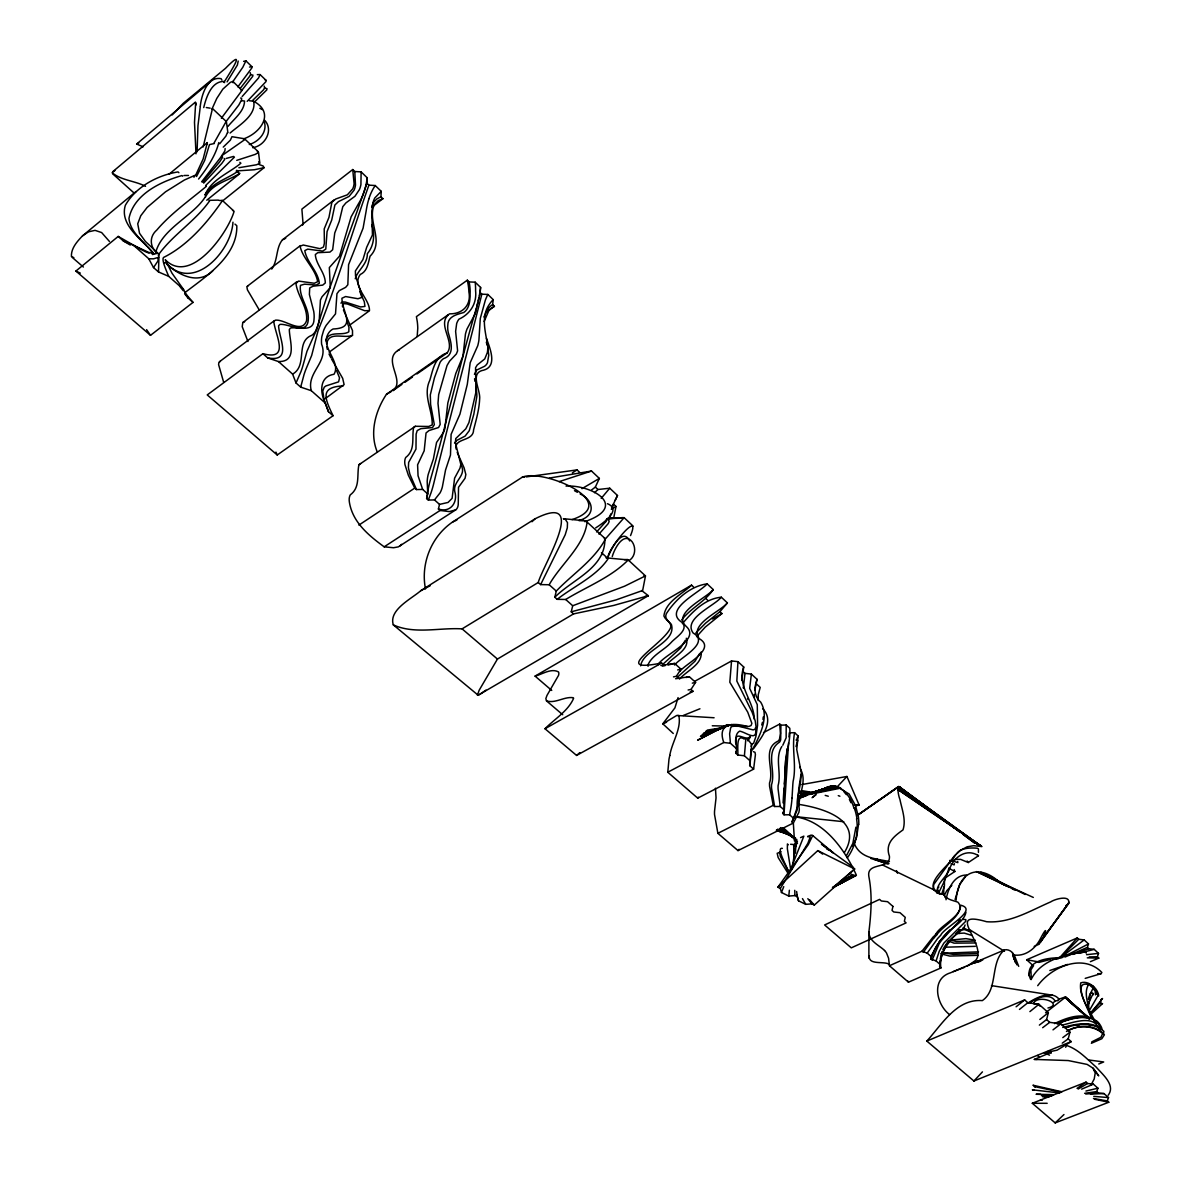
<?xml version="1.0" encoding="UTF-8"?>
<svg xmlns="http://www.w3.org/2000/svg" width="1182" height="1182" viewBox="0 0 1182 1182"><rect width="100%" height="100%" fill="white"/><g stroke="black" fill="none" stroke-linecap="round" stroke-linejoin="round"><path stroke-width="1.5" d="M197.069 151.843L197.97 125.706L200.246 106.868M754.323 695.223L754.323 694.248M669.825 755.446A14.627 2.645 -74.2 0 0 668.982 759.243L667.786 772.245L697.735 798.146L753.628 769.142L749.683 765.626L750.348 761.075L744.409 755.771L745.842 738.927L747.334 738.824L751.368 743.995L753.584 743.345L755.904 736.549L757.573 725.349L757.278 704.649L749.683 688.367L751.368 674.08L745 673.341L743.079 671.583L743.714 667.003L737.952 661.669L731.54 660.945L694.972 681.172M884.55 950.52A27.541 19.119 -21.2 0 1 886.53 953.047L888.583 958.203L889.425 965.738L908.47 982.183L940.916 967.94C938.316 952.426 950.934 939.365 959.178 931.061M1095.492 994.86L1095.079 990.693L1092.862 988.654L1090.277 993.84L1088.134 1009.251M1028.99 975.785L1029.847 970.688M342.499 306.832L342.558 304.631L344.257 303.582L347.39 303.996L364.662 310.703L369.493 310.615C369.671 298.455 351.512 286.118 360.244 274.505C367.572 271.151 368.119 262.965 370.069 256.213C383.84 242.576 369.301 224.477 373.01 208.416A42.715 20.626 53.4 0 1 374.99 203.792L378.314 200.585L382.924 198.679L380.929 196.759L381.239 191.336L375.226 185.53L368.902 185.146L366.893 183.21L367.174 177.743L361.116 171.878L354.777 171.508L352.738 169.543L301.883 209.111L303.006 223.206A43.571 22.089 51.2 0 1 302.651 225.097M800.775 769.659C807.587 782.839 797.111 795.826 799.313 809.537A37.499 18.129 62.9 0 1 798.84 812.448L793.314 823.056L791.984 821.889L793.58 818.328L789.576 814.782L783.991 814.812L782.691 812.551M858.501 824.43L856.684 837.019L853.005 846.297M949.56 1014.57C936.351 1004.656 930.736 978.726 950.55 972.786L1004.286 950.018C1007.832 948.614 1013.875 951.998 1013.535 955.677M855.916 827.164L852.843 843.401L846.46 855.709M355.235 278.76C357.806 269.895 367.513 264.34 367.366 253.657C374.251 245.368 374.96 234.73 371.798 224.639M795.767 846.149L795.988 843.387L795.397 853.049M783.09 802.918L783.991 788.231M940.916 967.94L939.66 966.832L940.178 960.227M678.084 697.602L674.922 707.87L662.792 723.812L676.725 715.479L714.091 717.755M735.78 743.877C733.933 727.89 746.078 742.68 750.245 736.371M888.583 963.951C882.998 961.143 868.504 965.147 869.228 956.016M788.557 742.931L783.991 814.812M784.272 784.05L786.99 748.708M792.029 798.072L792.827 784.508A133.315 61.287 64.2 0 1 793.107 781.42C796.742 765.271 791.512 748.871 794.57 732.677L789.31 732.855L788.985 736.903M750.348 761.075L751.722 743.818L751.131 746.389M393.31 624.879C414.483 634.557 439.586 627.465 462.088 628.868L538.253 582.49C542.996 564.952 589.744 491.239 535.106 518.78L420.836 590.66C411.218 599.023 388.509 609.882 393.31 624.879L478.163 695.223L648.342 595.713L641.619 590.483M939.66 966.832L939.867 964.261L936.085 960.922L930.825 959.075L931.564 955.307L937.873 943.916M233.105 82.74L232.677 81.484L230.387 82.341L222.822 89.152L216.764 98.461L211.874 109.276M1098.669 995.983C1098.285 988.403 1088.046 979.996 1080.717 982.907C1078.782 996.219 1088.844 1008.615 1094.399 1020.214M762.996 719.557L763.232 717.031M788.793 896.074L781.479 892.513L780.312 888.436L777.874 887.239L817.781 850.626L854.689 869.006L814.339 905.043L811.916 903.861L805.769 904.348L798.5 900.802L797.377 896.769L794.939 895.572L788.793 896.074L789.369 890.238M741.675 680.33L743.079 671.583M749.683 765.626L751.146 749.225M479.316 295.781L480.631 287.462L475.194 282.202L469.151 281.922L467.333 280.178L416.419 316.628L417.261 321.548A70.063 35.563 53.3 0 1 417.763 328.286L417.187 336.412M483.896 316.953L488.269 308.502A75.042 35.859 56.1 0 1 491.417 305.429L492.628 304.587L493.249 299.667L487.856 294.451L481.842 294.17L480.04 292.427M367.174 177.743L366.656 181.481A174.197 83.789 50.3 0 1 363.495 193.538L362.209 196.685A218.227 104.74 49.7 0 1 358.397 203.88L351.143 216.794L339.5 256.139L329.335 267.575L330.31 287.551L322.006 296.8L320.425 300.08L319.317 318.845A94.856 50.353 51.3 0 1 317.928 325.331L315.727 330.827A42.744 22.694 52.1 0 1 311.752 335.333C295.072 341.672 307.97 365.386 292.619 374.118L296.017 382.983L300.686 387.12L311.309 390.695L325.198 403.003L328.463 411.691L333.043 415.739L277.223 454.996L207.234 394.921L262.936 353.699C290.565 361.101 275.184 335.082 273.796 321.489L275.303 320.189C284.965 318.904 301.513 334.565 306.537 320.824C308.088 307.335 297.583 296.372 295.958 283.517L298.499 281.08L314.323 283.252L317.663 281.685C315.431 268.462 303.02 259.272 300.08 246.27L303.242 245.014L320.041 248.693L323.499 246.994L324.385 243.3L324.208 228.909L328.951 217.399L331.906 202.137L335.732 199.019L347.375 194.808L352.679 188.913A44.31 21.409 51.8 0 0 354.098 183.712L352.738 169.543M1065.662 1047.237L1066.652 1045.479C1078.309 1049.321 1087.144 1059.161 1096.202 1067.11C1102.363 1074.349 1115.941 1085.061 1108.184 1095.241M731.54 660.945L729.811 682.236L747.733 712.155L751.87 723.369L751.058 725.556L748.93 726.442L731.643 726.206M744.409 755.771L737.79 755.003L735.795 753.23C738.351 746.596 732.485 735.367 739.637 731.126C746.33 732.323 758.002 742.695 755.505 727.61M243.61 61.361L245.9 60.843L242.827 67.241L232.691 81.868M245.9 60.843L251.988 66.739L251.81 67.965L237.892 86.847M944.832 878.182L954.849 871.503L954.199 869.568M257.336 74.629L260.084 74.569L258.533 77.982L242.147 96.525M754.796 690.199L757.086 679.355L751.368 674.08M939.867 964.261L941.965 954.11L944.95 947.166A29.136 21.631 -32.7 0 1 947.417 943.339C951.067 936.513 964.039 930.677 965.073 924.959M260.084 74.569L266.127 80.406L265.95 81.632L247.186 101.342M493.249 299.667A91.708 43.601 56.3 0 0 489.511 304.158C480.32 316.983 485.861 332.57 487.752 346.592A47.989 23.551 54.7 0 1 487.324 352.62L484.753 358.929L477.218 364.972L475.563 367.72L475.888 392.394L468.958 422.506L465.797 428.83L455.735 438.581L455.439 442.866L460.832 464.437L459.99 468.146L454.597 478.178L452.1 498.346L448.052 502.453L439.527 504.389L434.488 499.912L428.327 500.06L426.628 498.568L427.987 490.22A230.564 119.84 59.5 0 1 429.952 481.414C446.368 423.777 459.517 365.223 476.479 307.704M792.088 869.095L796.638 839.235L794.452 844.849M753.628 769.142L755.416 754.633L754.988 752.284L753.274 751.634M794.141 846.031L793.728 844.598L793.802 860.555M940.34 958.971L941.02 955.337M200.26 106.336C201.428 95.594 207.042 76.136 221.093 78.647L221.891 80.051M796.018 746.566L797.658 740.493L796.476 739.4L796.195 740.242M326.72 344.184C328.33 330.517 344.612 339.116 352.517 335.245L352.502 330.546L343.445 310.024M737.952 661.669L736.829 681.039L752.136 712.244L755.209 720.857L756.111 727.122L755.15 729.25L753.097 729.9L737.627 725.955L731.968 726.457A14.849 7.018 65 0 0 730.594 728.097L729.619 733.83L730.417 743.271L736.43 748.649M203.141 146.937L212.405 108.862M938.493 893.193L944.536 880.886L949.161 867.795M557.18 599.333C573.964 586.169 596.112 576.594 608.095 558.776L606.041 557.83L628.203 559.943C611.124 577.392 586.464 586.745 565.69 599.481L557.18 599.333L554.831 597.235C572.457 579.254 605.878 567.981 604.859 538.371L585.799 520.893L563.504 518.691M643.821 575.87L645.475 575.9L624.584 586.198L572.709 605.745L571.231 611.818L615.985 599.924L642.653 590.498L645.475 575.9L628.203 559.943M612.04 509.102L613.428 504.034L615.999 506.443L613.931 516.933M936.735 892.573L937.695 889.352M789.576 814.782L790.817 808.148A165.184 82.651 61.3 0 0 792.043 798.086M956.12 900.137C957.863 872.877 977.174 862.949 998.332 881.151M484.147 321.504L488.698 310.955A67.935 32.475 56 0 1 491.845 307.867L494.416 306.315L492.628 304.587M474.44 374.325L476.701 370.04L484.339 366.39A30.451 14.967 55.1 0 0 487.472 362.711L488.772 355.191L487.841 347.922M743.714 667.003C736.741 685.752 753.924 700.808 754.338 719.188M955.071 899.472L959.74 884.446L965.325 876.793M478.932 297.45L478.163 300.819M745 673.341L743.404 687.629M203.732 107.592C206.111 97.618 211.415 81.056 224.033 81.469L224.595 82.622M1098.447 994.771L1089.627 1010.049M554.831 597.235L556.279 591.074C572.472 574.171 593.704 560.46 605.095 539.701M300.686 387.12L304.055 374.502A190.021 102.243 56.2 0 1 306.256 368.444L311.664 355.472L317.943 331.152A332.822 172.158 58.2 0 1 320.145 325.419C338.421 279.543 352.295 231.938 368.902 185.146M426.628 498.568L427.736 493.928L427.19 481.384A60.637 32.254 56.8 0 1 428.253 474.292L433.366 459.074L436.557 442.467L443.649 432.139L444.875 428.667L447.815 403.032L455.75 373.615L463.019 355.93L465.442 334.107A113.886 55.244 56.6 0 1 467.023 328.995L475.223 313.673L479.774 294.776A232.544 112.6 51.7 0 0 480.631 287.462M946.028 899.753C948.038 889.012 953.638 875.153 966.521 875.005M937.429 892.957L938.153 890.534M477.75 302.518L476.907 305.99M457.198 452.366L464.112 467.895L465.841 474.529L465.058 478.282L458.527 487.28L458.247 504.345A17.538 9.397 56.3 0 1 455.764 509.841L449.323 511.599L440.073 510.461L438.404 508.984L439.527 504.389M794.57 732.677L798.146 735.958L796.742 749.506L801.307 772.659L798.751 788.734L797.953 803.361A56.042 27.201 62.7 0 1 797.569 806.36L793.58 818.328M926.821 1041.076L1024.661 999.898L1027.823 1002.72L1038.948 1004.272L1048.345 1012.708L1046.602 1019.549L1049.705 1022.341L1060.756 1023.863L1069.976 1032.167L1068.188 1038.875L1071.232 1041.608L973.924 1081.013L926.821 1041.076C941.936 1024.528 956.607 998.494 982.301 1000.622C998.48 989.644 989.792 962.547 1004.286 950.018M1093.025 994.948L1093.128 993.397L1087.499 1005.764M669.78 755.475C671.864 742.296 681.615 728.895 678.837 715.716L677.892 715.405M609.484 518.529L610.725 513.934M761.725 725.024L762.479 722.232M936.085 960.922L939.291 951.2L943.812 943.162L965.812 921.236L965.812 919.611L963.064 919.374M943.694 895.262L943.797 887.076M750.393 737.036L747.792 740.818M699.744 653.395L694.986 661.226L677.419 677.242M941.315 954.155L942.01 951.879M366.893 183.21C350.98 230.327 332.452 276.396 318.401 323.838A418.591 220.901 46.4 0 1 316.525 329.867L306.98 351.276L302.961 365.519A214.932 117.565 49.3 0 1 300.922 371.709L296.017 382.983M271.742 269.082C278.11 260.276 275.716 247.792 282.483 239.798L334.225 199.817M685.368 640.245L680.581 648.105L662.954 664.21M932.096 960.183L939.01 943.945A30.806 18.026 -40.2 0 1 941.773 940.074L960.286 919.892M368.917 198.739L367.927 202.181A191.484 91.561 55.4 0 0 366.11 211.268L363.096 228.141L348.587 264.65L347.833 284.773L345.661 287.329L339.234 290.669L336.959 293.683L335.511 313.895L326.291 325.213A89.463 47.177 54.4 0 0 323.617 330.487L321.888 336.412A41.562 22 53.6 0 0 321.607 344.243C328.862 362.091 306.212 372.537 311.309 390.695M757.086 679.355C754.086 687.008 753.791 696.479 760.706 702.152C769.763 717.119 759.45 736.46 752.136 750.201M481.842 294.17C465.974 357.703 449.057 420.969 433.469 484.561A263.202 144.219 51.7 0 1 430.987 492.894L428.327 500.06M158.196 255.179C172.513 234.893 195.325 221.285 209.642 200.837L209.037 200.334L218.33 200.113M1088.341 999.218C1088.592 997.874 1091.296 989.127 1092.419 993.486M210.411 81.721L136.654 144.027L143.125 146.834M1065.026 957.036L1087.381 947.388L1088.489 943.96L1084.175 939.912L1078.738 939.276L1077.29 937.932L1026.67 959.754L1032.078 964.689M206.643 144.736L207.308 142.726L203.127 159.038L195.488 175.571M1090.38 961.675L1098.802 958.114L1097.384 956.77L1098.506 953.386L1094.222 949.353L1088.814 948.732L1072.754 954.435M930.825 959.075L935.051 948.614L939.527 941.626A32.209 15.248 -40.9 0 1 942.379 938.124C948.629 928.786 963.847 923.112 965.93 912.341M1084.648 1093.32L1096.719 1091.577L1097.93 1088.194L1093.365 1084.16L1087.603 1083.495L1086.066 1082.136L1032.3 1103.264L1055.186 1122.9L1108.79 1102.245L1107.283 1100.915L1093.468 1098.506M1107.283 1100.915L1108.509 1097.576L1103.988 1093.572L1098.241 1092.907L1085.726 1094.03M781.479 892.513L783.74 886.648M941.67 894.08L944.433 886.042L944.477 878.433M1031.088 979.642C1040.559 959.784 1065.972 954.066 1086.051 951.983L1086.155 953.165M612.246 556.574C614.3 549.113 623.461 530.954 632.163 541.814C636.241 547.65 635.428 556.796 628.957 560.608M325.685 340.741C328.773 329.955 341.923 336.323 348.808 331.846L348.956 327.296L346.828 321.253M608.05 557.948C606.41 550.251 641.989 507.551 630.538 535.579M789.266 872.951L803.849 836.147L800.554 837.624M844.465 852.444C863.939 819.968 823.13 808.237 799.475 804.484M959.917 929.658L955.928 933.795M296.667 281.848L242.783 322.553L242.221 326.69L247.954 341.539M782.647 813.63L784.242 810.039L783.947 802.031A155.714 71.644 64.5 0 1 784.065 790.95L785.025 777.52A140.894 69.989 61.3 0 0 785.158 774.269C783.371 758.548 790.921 743.966 789.798 728.289L786.193 724.994L780.918 725.172L779.721 724.064L763.513 732.618M1103.22 1034.28L1103.914 1031.413C1094.296 1021.913 1076.95 1023.745 1064.923 1027.764M938.419 887.697L938.803 886.855M591.576 489.969L595.344 487.073L599.363 478.415L591.532 471.042L549.453 478.045M942.867 949.663L943.369 948.585M611.508 508.053L617.492 495.494L609.749 488.21L597.929 489.511L594.516 492.717M697.735 798.146L698.207 797.156M944.182 895.572L946.885 890.548L951.806 885.377M615.128 500.4L617.492 495.494M797.023 738.248L798.146 735.958M608.183 556.604C610.872 549.748 622.486 526.404 629.666 540.942M538.253 582.49L540.632 584.602L565.203 534.781L567.316 527.793L567.493 522.636L565.424 519.504L563.459 518.75M467.333 280.178L468.249 285.128A71.216 34.455 53.8 0 1 468.885 291.895C471.544 305.163 462.295 314.205 449.529 313.821C435.73 323.927 456.045 341.864 447.047 352.99C434.799 356.536 432.952 369.892 429.79 380.353C422.639 395.216 432.671 410.243 432.213 424.914L428.682 426.48L415.355 426.274L358.929 464.733C356.639 475.046 360.466 487.368 350.271 494.874A17.434 9.825 55.3 0 0 349.355 501.995C352.487 522.119 368.577 535.416 384.18 546.823L393.547 547.739L398.334 546.867L455.764 509.841M205.402 197.187C211.918 183.565 228.259 180.816 239.887 173.385L236.474 171.656M648.342 595.713L613.754 605.42L573.551 613.901L497.445 659.054L479.138 690.288L477.425 695.267M943.93 947.536L947.979 941.773M780.312 888.436L807.867 843.283L810.261 836.871L807.646 836.708M213.927 143.229L226.013 121.716M196.522 176.517L204.663 160.471L209.421 144.706M605.672 521.794L596.6 531.959M172.173 114.95L183.343 103.233L225.466 68.364C248.353 44.901 228.909 74.2 223.959 82.43M454.523 443.043L456.68 440.472L465.132 436.084L469.269 430.662L473.834 414.158L476.834 396.591A48.359 24.482 55 0 0 476.316 389.38L475.873 386.677M1091.119 1084.795L1094.207 1078.989L1095.226 1073.02L1093.01 1068.144L1087.159 1064.421L1068.188 1060.549L1034.339 1059.412L1050.768 1052.482M889.425 965.738L921.945 951.244L927.22 953.12L937.459 938.744A33.096 11.628 -41.6 0 1 940.769 935.213C943.206 928.092 979.376 909.874 960.759 905.205M1034.191 946.383L1038.269 944.492L1068.439 903.802C1071.38 894.242 1054.654 899.118 1050.754 901.866C1030.305 910.687 1009.738 923.57 986.615 921.724C948.392 910.731 979.154 936.779 978.002 954.583A9.234 8.437 -56.3 0 1 975.623 960.405L967.29 966.122M673.504 676.858L676.385 676.296L680.95 669.145L674.627 663.427L660.856 665.496M227.077 81.898L237.375 65.04L238.203 61.05M531.989 521.735L535.106 518.78M794.245 845.913L797.466 841.2M902.25 789.473C895.528 781.125 898.379 795.988 899.93 799.401C901.896 809.301 906.284 819.88 902.989 829.912C893.961 836.324 884.801 843.416 889.425 856.211C890.667 870.159 866.258 861.442 868.859 876.542C872.449 894.966 871.149 913.464 868.888 931.918L868.888 958.144M688.116 689.993L690.997 689.446L695.592 682.369L689.342 676.725L675.602 678.734M375.226 185.53L373.556 188.16A156.674 75.101 54.9 0 0 368.902 198.739M791.984 821.889L796.919 810.734A43.158 20.907 62.8 0 0 797.348 807.794C796.018 796.505 801.573 785.986 800.79 774.964M847.272 857.925C855.369 846.755 858.782 832.335 856.551 818.712M923.216 952.367L933.47 938.375M221.374 118.244L242.015 90.408L233.194 81.706M777.874 887.239L808.266 844.672L812.655 835.689L811.177 835.083L807.631 836.398M959.016 920.689L959.681 919.744M1040.47 942.202L1069.208 902.25L1038.269 944.492C1043.721 940.414 1050.635 918.842 1040.116 939.321C1034.959 949.116 1024.779 956.992 1013.269 954.849M325.286 398.615L344.11 384.593L342.677 378.329L331.521 358.988M696.567 636.67L705.211 627.14L721.936 613.561L719.927 611.685L705.58 623.165L695.799 633.064M682.383 623.623C692.637 611.685 704.856 598.713 721.345 597.206L727.388 602.894L719.927 611.685M540.632 584.602L549.172 584.75C560.696 564.198 584.425 545.862 587.114 521.986M921.945 951.244L932.775 937.415M939.143 941.862L950.372 929.599M833.428 887.194L856.389 875.182C845.174 850.257 824.696 820.796 795.589 816.925M753.495 748.679C761.267 737.996 775.215 720.872 762.656 708.712M782.809 745.251L786.148 737.804L786.193 724.994M781.849 746.463C774.609 758.017 781.657 772.777 778.096 785.616A55.199 26.211 63.5 0 0 778.081 788.955L780.223 806.479L784.242 810.039M1090.543 1013.255L1102.54 998.509L1100.693 999.869M240.094 88.591L249.402 76.623L250.658 74.422L250.259 72.678M143.702 250.939L118.215 236.43L75.899 271.047L150.513 335.333L193.021 302.4L188.13 298.086L183.52 289.442L168.716 276.366L158.506 271.963L153.527 267.575L157.93 261.015L158.358 257.262M739.075 849.282L738.011 850.597L717.888 833.325L714.534 814.561A36.731 18.513 63.4 0 1 714.549 811.148L716.041 797.88L715.45 788.217M198.591 179.029C207.042 168.361 215.656 155.433 218.788 142.594M681.615 620.003C690.628 608.242 704.827 601.83 713.248 589.596L707.146 583.849C689.978 586.183 675.543 599.54 666.323 613.709C664.092 618.289 668.613 621.466 671.346 624.332C676.99 642.358 642.786 649.878 640.674 665.835M601.195 498.39L609.749 488.21M219.675 143.79L225.925 136.063L227.476 132.473M225.806 121.879L238.779 105.065L241.542 99.968L241.616 98.254L240.7 98.003M201.62 181.821L220.354 157.827L224.875 150.927L225.127 148.533M1033.57 965.65L1030.867 969.905L1031.265 977.721M241.882 90.305L252.682 76.372L252.933 75.087L250.776 74.835M202.669 182.161L219.793 161.683L222.615 157.28L222.127 156.541M193.937 177.27L194.882 175.35L184.436 179.989L165.554 191.794L147.115 207.456L140.761 215.745L137.733 223.797L139.52 233.268L145.342 241.394L159.23 254.396L158.521 257.351L153.409 258.843L148.769 258.755L133.655 245.398L123.312 240.921L118.215 236.43M205.653 185.515L234.405 157.162L233.563 156.423L226.176 158.447M1059.722 957.612L1077.29 937.932M604.534 539.908L624.037 517.76L607.533 518.632M203.688 183.107L221.743 163.5L224.787 159.304L224.225 158.506M1037.707 985.699C1051.581 966.758 1083.126 952.943 1101.86 972.476L1101.107 973.658L1085.209 978.371M982.434 1071.882L973.924 1081.013M247.954 285.852L246.92 287.004L247.407 289.812L259.139 309.758M136.033 191.514L82.489 235.883C77.17 241.483 70.979 248.294 71.422 256.524L73.86 257.646M840.771 788.911L849.178 794.053L855.576 805.71L859.211 805.178L846.933 776.471L836.634 787.478M1045.568 1012.782L1065.588 997.076L1089.523 1018.884L1065.322 996.943L1058.245 999.44M227.978 126.43C233.888 118.954 244.482 111.344 244.526 101.031L241.616 100.692M1068.439 903.802L1065.765 905.752M936.602 934.873C943.768 925.166 958.676 918.739 960.582 906.372M1060.284 957.612L1078.738 939.276M598.964 534.146L607.962 523.922A6.442 2.187 -47.4 0 0 609.173 520.952L606.78 518.78M955.839 854.423C950.151 865.416 916.213 887.845 943.857 894.597C946.812 899.724 952.795 900.256 957.863 902.162C968.028 912.992 940.311 925.033 936.041 933.883M434.488 499.912L440.073 492.864A62.336 33.554 55.2 0 0 442.363 486.895L445.54 470.022L450.475 455.055L451.096 434.341L459.931 414.188L467.289 384.386L470.2 362.682L477.735 345.765A121.14 59.765 53.5 0 0 478.902 340.283L480.291 318.519L485.344 300.139A204.604 96.097 57.7 0 1 487.841 294.451M1091.06 1012.457L1101.122 1001.922L1099.718 1002.292M185.16 292.427C206.407 276.071 237.508 256.243 236.814 225.732L234.982 224.107M1063.963 1114.537L1055.186 1122.9M223.235 147.129L230.327 140.2L231.968 136.698L243.994 138.678L244.63 139.727L222.423 155.241M977.588 848.262C974.914 847.937 961.217 846.844 956.947 853.345M854.689 869.006L834.123 886.47M252.534 100.5L263.32 90.039L264.753 88.015L264.207 86.123M657.916 664.816C663.634 654.429 700.97 640.289 686.432 626.593C671.199 613.325 706.673 598.062 713.248 589.596M439.438 357.289L386.499 394.256C375.521 410.597 369.212 433.085 377.368 452.174M254.293 102.184L266.763 89.95L267.014 88.68L264.413 87.985M813.083 796.949L815.624 794.703M1091.651 1013.565L1102.54 1003.607L1100.797 1003.725M690.997 689.446L693.08 691.307L576.58 755.431L544.991 728.747C554.565 718.996 568.158 711.062 573.639 698.267L573.255 697.72C564.316 696.301 555.348 703.822 546.483 700.867L545.848 698.562L547 695.385L558.51 675.424A8.821 4.004 -49.1 0 0 558.436 671.893C551.152 667.948 542.331 674.272 535.077 676.119L551.743 690.436M220.399 361.249L218.847 362.593L218.611 364.647L223.62 382.141M576.58 755.431L579.815 752.639M794.939 845.44L797.525 843.209M667.594 663.856C673.637 656.512 690.125 649.509 686.314 638.236M679.473 679.089C686.432 670.933 702.773 664.328 701.089 652.036M112.881 171.582L195.399 102.11M674.553 665.023C680.182 657.576 710.604 643.038 693.125 633.005C682.782 618.674 714.091 606.13 721.345 597.206M169.011 174.227L207.411 142.549M679.783 671.406C685.427 663.737 717.016 648.992 699.242 638.635C688.811 624.318 720.134 611.788 727.388 602.894M1016.106 1006.798L1024.661 999.898M1029.891 1011.615L1038.948 1004.272M953.061 860.614L953.904 859.949M1019.46 1009.428L1027.823 1002.72M206.776 200.216L239.385 173.946M222.452 201.043L264.103 167.667L263.098 165.982L259.094 164.534M1048.345 1012.708L1039.835 1019.46M1060.756 1023.863L1052.999 1029.862M114.935 170.518L112.127 172.705C121.303 180.491 134.94 180.743 145.534 186.328M1066.459 1031.458C1076.699 1024.661 1093.66 1025.06 1102.673 1033.541L1100.93 1037.294L1091.769 1041.874M1046.602 1019.549L1039.362 1025.119M1069.976 1032.167L1062.795 1037.604M1061.17 957.095L1084.175 939.912M1049.705 1022.341L1042.657 1027.705M693.598 587.055L691.544 585.149C681.984 594.28 665.584 601.608 663.9 615.97C665.303 620.195 671.361 621.968 670.859 626.977C665.348 643.54 607.592 673.799 661.61 663.013L663.737 664.919M247.274 286.28L300.42 245.56M372.744 206.422L382.924 198.679M812.064 797.732L816.068 794.703M230.091 133.034C239.074 125.189 256.657 115.201 253.642 101.268L249.432 100.751M1068.188 1038.875L1062.249 1043.159M1042.805 1096.852L1048.818 1097.103M219.453 361.736L274.387 320.647M340.904 303.109L342.47 301.942L345.292 302.045L360.599 306.951L364.957 306.419L364.307 301.705L359.697 291.481M485.994 690.081L479.449 694.617M1071.232 1041.608L1057.077 1050.163L1046.321 1052.482M707.146 583.849C700.172 592.33 661.757 610.015 682.398 622.618C688.855 630.198 675.203 637.659 671.007 642.653C663.796 650.455 651.459 655.419 647.692 665.584L648.135 666.234M349.606 325.183L368.843 311.176M329.157 352.162L352.517 335.245M595.713 527.866C602.451 523.626 622.589 509.856 607.459 503.695M401.895 384.416L392.867 390.71C405.736 380.885 382.658 360.673 397.625 350.64L448.273 314.663M486.94 311.575L494.416 306.315M857.201 815.462L898.305 786.665L981.828 846.593L973.628 845.677L967.157 846.8L960.523 850.346L954.169 856.093L933.677 884.579L933.44 889.411L937.37 892.927M1068.72 1030.527C1079.033 1024.262 1096.674 1025.045 1104.387 1034.782L1101.816 1038.742L1091.37 1043.292M404.909 382.318L412.429 377.088M416.95 373.94L447.047 352.99M857.26 815.447L898.808 786.532L979.952 845.529L897.818 788.113L980.927 846.031L897.847 789.473L981.562 846.386M857.482 815.255L898.808 786.532L960.331 832.335L899.472 786.754M1086.066 1082.136L1077.038 1088.341M572.058 519.607C623.195 502.468 542.819 468.116 522.237 477.233L452.529 522.06C431.282 536.525 420.452 563.814 425.505 588.976M358.929 464.733L360.658 463.551M415.355 426.274L413.67 427.396C411.543 437.665 415.754 449.899 405.722 457.493A17.745 9.545 55.7 0 0 404.953 464.629L408.366 475.267L414.779 488.077L416.478 489.57L422.654 489.422L427.736 493.928M386.499 394.256L391.272 391.538M82.489 235.883L88.517 231.82L95.048 230.357L101.637 232.559L109.438 241.453M954.908 859.417L960.656 859.388L968.309 862.535L978.504 855.738L977.765 855.177M358.885 525.103L414.779 488.077M381.239 191.336L374.842 197.926A63.606 30.599 53.7 0 0 372.965 202.639L371.754 212.391L372.463 234.923L366.686 247.274L362.948 259.552L355.383 270.988L355.531 275.997L361.323 293.195L361.589 297.539L357.954 298.736L345.587 296.549L341.923 298.263C342.278 312.639 357.023 328.02 333.117 328.995A39.656 20.966 53.7 0 0 328.862 332.659C318.963 346.622 341.716 361.515 334.004 374.28C319.258 376.615 319.879 392.232 325.198 403.003M1033.363 1003.533C1037.87 993.515 1064.361 1003.917 1047.946 1007.995M384.18 546.823L440.073 510.461M834.285 886.426L852.399 874.813L855.975 875.729M212.73 270.914C198.295 285.158 178.91 275.258 166.559 263.97M572.369 472.874L577.038 469.904L579.668 472.372M835.571 885.421L852.399 874.813L850.449 873.734M1029.95 1002.676C1036.511 997.889 1049.941 992.274 1055.201 1001.11L1053.517 1002.454M611.33 509.324L615.999 506.443M136.654 144.027L138.782 143.022M581.987 488.654L599.363 478.415M1028.488 1002.691C1036.717 997.372 1051.64 989.881 1059.235 999.366L1057.609 1000.726L1054.639 1000.814M420.836 590.66L430.218 585.725M452.529 522.06L456.902 520.021M1087.603 1083.495L1078.132 1089.065M535.077 676.119L691.544 585.149M832.527 887.8L853.965 875.522L832.527 887.579M712.362 618.999L721.936 613.561M544.991 728.747L661.61 663.013M282.483 239.798L285.704 238.291M1062.869 957.11L1088.489 943.96M667.786 772.245L723.768 742.518L730.417 743.271M832.882 887.667L855.162 875.832L833.162 887.224M747.482 726.546C732.899 722.305 716.927 723.192 723.768 742.518M726.635 725.024L697.646 740.183L728.142 724.625L700.453 736.401L725.142 726.989M823.884 789C838.127 779.396 850.582 795.397 853.936 808.133M152.655 254.632L153.675 254.115L153.202 252.697L148.075 247.245M717.888 833.325L773.264 805.326L774.609 806.508L780.223 806.479M738.011 850.597L793.314 823.056M343.149 385.923C319.376 386.957 324.887 398.556 333.043 415.739M1054.551 1023.597C1066.829 1017.599 1083.037 1011.674 1095.492 1020.391C1099.245 1021.115 1106.13 1034.738 1098.403 1027.084L1101.063 1029.448M578.737 520.523C595.831 516.46 594.339 500.474 580.155 493.987M826.115 787.847L818.062 791.571L827.725 787.197L810.926 793.713M249.269 144.5C258.799 141.737 267.634 132.074 264.295 121.672M584.78 521.676C629.385 506.206 591.872 484.561 566.045 486.083M243.359 138.974C260.468 133.152 275.583 112.984 253.642 101.268M522.237 477.233L524.439 477.173M1057.181 1023.908C1067.08 1019.564 1078.368 1015.294 1089.228 1018.367M242.783 322.553L244.674 321.726M397.625 350.64L399.339 349.902M1093.365 1084.16L1081.604 1089.169M380.929 196.759L376.718 199.034L373.601 202.462A49.142 23.729 53.5 0 0 371.665 207.116M663.235 723.561L666.574 722.217M683.255 715.494L699.936 708.772M964.63 967.275L953.298 971.634M252.623 147.676C264.99 146.036 273.855 130.316 264.783 120.372M241.158 90.438L241.985 90.113M799.165 798.264L805.888 795.663M1057.846 1023.538C1070.582 1018.559 1095.611 1010.521 1100.826 1029.064M799.135 798.323L807.483 795.161M810.822 793.905L830.857 786.34L802.031 796.033M1038.712 962.458L1050.739 959.341M559.189 481.621L591.532 471.042M264.103 167.667L254.381 169.75L236.252 170.932M249.505 67.064L251.988 66.739M731.732 724.477L702.108 734.672L719.661 729.102M151.71 253.775L152.862 253.391C145.179 241.896 130.448 233.608 128.956 218.448C133.758 194.454 160.442 181.688 182.013 175.542L182.678 176.207M1049.852 970.496L1067.509 964.423M801.987 796.136L832.364 786.133L800.731 796.077M1062.736 1027.454C1074.394 1024.425 1090.203 1020.391 1100.309 1028.591M1062.116 1025.104C1072.783 1022.77 1093.542 1014.511 1098.758 1028.503M800.657 796.225L833.857 786.074L799.047 796.313L839.456 787.404M980.513 960.922L972.018 963.537L980.809 961.202M1066.297 1027.483L1069.621 1026.537M800.702 795.988L835.305 786.178L799.697 795.959M236.74 160.368L255.312 154.354L258.282 152.611L257.366 151.281M724.95 727.107L703.881 733.003L719.838 728.954M730.21 725.63L733.712 724.64M644.707 596.6L648.342 595.639M954.849 871.503L949.013 868.342M799.593 796.166L836.723 786.429L799.963 795.826M1078.723 953.357L1094.222 949.353M732.234 725.822L735.78 724.921L732.234 725.689M1042.554 1095.153L1041.46 1095.581L1051.862 1095.906M674.627 663.427L668.17 664.978M1034.28 1004.183L1037.796 1004.198L1040.293 1006.296M677.655 669.943L680.95 669.145M799.859 796.077L838.097 786.843L799.106 796.077M1097.93 1088.194L1085.948 1091.045M973.983 962.045L982.744 959.961M686.033 677.508L689.342 676.725M692.297 683.152L695.592 682.369M209.598 144.573L214.37 143.51M1098.743 1063.992L1103.678 1061.968L1088.622 1059.958M725.113 727.255L705.565 731.54L721.729 728.393M799.992 796.313L840.786 788.143M662.334 666.16L665.17 665.614M732.5 726.309L737.878 725.26L732.485 726.117M690.185 691.854L693.08 691.307M1054.314 959.252L1058.806 958.425M801.78 784.567L846.933 776.471M958.794 930.012L964.822 929.658L970.614 931.918M219.128 200.408L222.423 200.659C207.441 222.585 187.524 245.62 163.471 257.484C161.387 260.114 166.869 271.86 168.716 276.366M526.167 476.907L577.038 469.904M1042.347 1099.866L1040.308 1100.206L1041.785 1099.984M707.25 730.107L725.275 727.255M624.392 559.707L627.568 559.47M262.936 353.699L267.693 357.91L278.45 361.559C297.805 361.988 289.501 341.081 289.309 329.542L290.521 328.005C298.75 326.705 313.851 332.822 314.028 319.17A40.882 21.69 52.1 0 0 313.718 311.309L309.389 294.54L309.699 287.935L313.141 286.177L322.701 285.128L325.316 282.926C325.242 272.614 316.037 264.753 315.313 254.558L317.766 252.682L329.941 252.106L332.659 249.742L334.742 233.017L339.264 221.344L342.78 206.687L345.898 202.92L354.94 196.286L359.417 189.608A66.665 32.121 51.6 0 0 360.924 184.525L361.116 171.878M800.45 796.166L806.39 795.323M957.39 933.455L964.202 933.086L972.077 935.479M1076.388 1025.119L1079.683 1024.676M1052.453 959.104L1058.688 958.38M238.882 167.726L256.494 164.771L259.597 163.426L258.681 161.831M830.222 787.759L833.31 787.404M579.461 520.627L583.731 520.375M1086.553 954.687L1098.506 953.386M1101.107 973.658L1097.694 973.687M206.422 186.283C190.568 199.61 170.932 213.351 156.792 230.062C148.917 236.784 149.937 247.215 157.191 253.347L154.709 253.967L148.326 252.224L133.655 245.398M607.518 518.588L623.224 517.598M1061.909 957.834C1049.261 957.376 1023.021 960.242 1030.438 979.051M1103.988 1093.572L1090.425 1094.104M608.021 518.588L621.717 518.189M1089.228 956.918L1097.384 956.77M183.964 175.497L188.455 175.453M976.687 953.519L953.313 954.362L944.255 952.958M1047.178 1103.308L1032.3 1103.264M977.839 955.337L949.737 956.075L940.916 953.815M1037.146 1059.441L1034.339 1059.412M1053.842 1094.65L1036.082 1094.266L1040.677 1094.281M799.845 793.196L812.492 793.491M780.947 851.631L779.529 852.119L780.356 856.403L788.512 871.415M1087.277 957.834L1098.802 958.114M712.288 725.778L728.127 726.117M778.805 852.798L777.18 853.271L778.17 857.571L787.596 872.612M267.693 357.91C292.545 362.519 279.07 338.525 278.583 325.789L279.971 324.385C288.984 323.513 307.261 335.703 308.251 319.761C309.403 307.601 298.677 297.096 300.479 285.35L304.601 284.168L316.288 285.039L319.332 283.237C318.002 271.151 306.818 262.537 304.793 250.643L307.675 249.136L322.627 251.101L325.789 249.136L327.059 231.598L331.728 220.015L334.905 205.003L338.451 201.62L349.059 196.434L354.053 190.213A51.122 24.704 51.8 0 0 355.501 185.057L354.777 171.508M975.283 946.339L945.467 947.196M949.663 860.437L952.47 860.91M1108.509 1097.576L1093.778 1096.379M978.519 951.835L947.787 953.061L941.581 952.411M854.291 804.75L859.211 805.178M790.581 844.273L793.831 844.569M438.404 508.984C450.327 513.151 458.099 502.483 454.775 491.52C452.603 481.281 467.156 475.519 461.054 465.132M974.337 941.064L956.164 941.419L950.535 940.104L965.945 938.626L975.268 940.178M798.308 816.925L843.771 821.726M975.918 942.955L953.992 943.147L948.348 940.961M800.155 791.379L813.334 793.048M1059.826 1092.995L1032.359 1089.804L1034.161 1090.292M1088.356 1024.484L1092.434 1025.4M801.514 790.566L812.403 792.413M991.476 985.625L1052.32 995.17M206.289 107.532L210.16 108.168M1026.67 959.754L1038.993 961.956M1108.79 1102.245L1094.591 1099.26M1061.51 1092.301L1034.309 1086.524L1035.225 1086.982M963.227 927.752L970.452 931.431M778.214 831.079L787.094 833.192M789.842 834.344L776.456 830.207L784.109 832.438M1061.672 1091.74L1032.95 1085.209L1034.797 1086.169M854.291 843.608C860.57 858.767 876.409 858.56 889.44 861.619M825.213 795.368L828.287 796.225M777.165 830.769L790.994 834.876M870.676 858.368L886.397 863.495M887.401 863.554L873.764 859.019L887.446 863.747M953.386 861.19L957.863 862.638L957.701 861.501M888.849 863.628L876.793 859.284L888.568 863.732M776.456 830.207L791.423 835.644M838.274 795.634L839.9 796.225M164.357 262.567L165.48 262.995M777.815 830.045L789.591 834.595M1049.527 1055.142L1043.928 1052.674M145.002 251.559L149.035 253.155M950.963 863.702L954.155 864.899L954.421 863.687M777.83 830.119L793.048 836.679M265.167 79.992L266.127 80.406M1033.319 897.433L976.465 871.577L1009.088 887.209M978.401 855.709C966.92 848.026 954.155 856.714 949.84 868.209C947.462 877.014 935.376 883.604 937.385 893.104M976.967 844.125L978.622 844.894L898.305 786.665M777.8 829.276L792.132 835.896M75.899 271.047L80.332 273.116M1012.353 888.775L1015.619 890.342M882.496 864.958L937.296 891.464M1088.711 984.709C1070.907 979.435 1089.745 1011.866 1091.385 1018.116M1025.193 894.493L980.735 872.331L1006.68 886.145M939.099 893.873L939.986 894.316M777.8 829.35L795.412 838.23M1065.588 997.076L1089.568 1018.707M259.818 108.286L262.33 109.586M826.543 848.72L829.808 850.434L827.489 849.208M985.345 873.956L1013.861 889.544M779.721 829.276L795.516 837.935M574.482 490.678L577.392 492.288M1048.109 1051.315L1051.3 1053.103M123.312 240.921L130.286 245.029M779.544 829.306L794.526 838.156M990.294 876.35L1004.404 884.963M969.417 929.54L1004.508 951.303M780.105 828.331L793.24 836.886M780.12 828.464L794.806 838.673M782.395 848.366C775.126 846.74 788.571 869.671 789.074 872.937M957.612 933.278L959.415 933.47L959.178 931.253M817.781 850.626L822.657 854.113M232.529 210.278L234.08 211.386C228.052 232.499 190.79 285.837 165.229 259.715L171.981 273.175L183.52 289.442M996.943 880.265L1001.435 883.501M744.291 739.09C735.514 733.062 738.366 750.363 737.79 755.003M853.626 867.588L821.416 844.125L833.266 852.857L812.492 835.364M167.46 264.428C194.867 291.732 231.495 250.436 232.957 222.201M1093.66 1020.524L1096.911 1023.287M782.321 828.523L795.028 838.378M1090.306 985.714L1093.291 988.285M205.284 196.906C192.71 216.542 161.594 228.717 155.61 252.889M603.839 537.559L604.859 538.371M780.933 827.577L795.161 839.294M1068.528 1000.681L1089.302 1018.234M462.088 628.868L497.445 659.054M546.483 700.867L562.721 714.726M1068.528 1000.77L1089.302 1018.766M72.309 257.484L83.375 267.043M927.22 953.12L931.017 956.474M1065.085 997.608L1089.065 1018.84M278.45 361.559L292.619 374.118M1096.719 1091.577L1098.241 1092.907M239.857 162.318L240.877 163.219C228.732 173.385 211.342 179.383 204.959 195.119C211.888 182.649 226.885 179.176 237.73 171.375L236.814 170.238M571.231 611.818L573.551 613.901M549.172 584.75L556.279 591.074M565.69 599.481L572.709 605.745M112.571 173.71L134.231 193.168M676.385 676.296L678.483 678.187M1087.1 1016.845L1065.425 997.298L1088.725 1018.308M944.891 897.079L945.659 897.818M222.083 200.201L233.475 210.677M607.445 558.096L601.52 552.644L602.288 554.58M756.436 683.89L760.218 687.392L758.268 694.617L758.15 700.527M662.703 723.724L673.267 733.475M783.267 827.769L795.397 839.043M705.802 598.476L707.826 600.382M1087.381 947.388L1088.814 948.732M595.344 487.073L597.929 489.511M623.978 517.539L633.168 526.138M212.494 108.552L226.397 121.657L227.875 132.65M244.748 138.988L258.385 151.857M884.579 950.491C878.802 944.92 868.977 941.315 868.888 931.918M146.583 245.915C136.048 235.1 120.15 222.319 125.336 205.313C135.945 186.712 157.383 175.291 178.039 171.907L178.881 172.72M783.031 827.755L794.481 838.998M967.112 861.028L968.309 862.535M1037.545 1055.496L1039.406 1057.55M809.7 899.871L814.339 905.043M844.081 791.925L846.401 794.614M186.239 294.407L193.021 302.4M1098.994 1027.158L1100.161 1028.576M184.628 293.801L188.13 298.086M180.299 287.034L183.269 290.728M807.838 898.675L811.916 903.861M1093.01 1068.144L1098.728 1075.871L1093.882 1069.252M146.598 329.66L150.513 335.333M788.202 844.805L787.434 843.948L787.36 848.809L790.655 869.317M907.702 980.868L908.47 982.183M802.46 898.616L805.769 904.348M148.769 258.755L153.527 267.575M1099.038 1026.153L1100.132 1028.68M329.01 353.994L330.886 357.732M849.4 799.446L850.966 802.696M416.478 489.57L409.858 474.13L408.396 467.688L408.632 462.428L415.975 449.086L416.123 434.134L417.202 430.588L420.792 428.682L432.494 427.588L434.326 424.663L430.603 404.466L430.307 394.877L434.459 377.752L440.059 362.342A47.812 24.113 55.6 0 1 443.442 358.707C455.572 354.556 450.682 341.347 448.185 332.305A30.422 14.952 55.1 0 1 447.801 325.213C447.801 316.259 457.05 314.427 463.802 312.491C470.451 307.822 469.978 298.337 470.17 291.067A78.943 38.193 53.7 0 0 469.55 284.33L469.151 281.922M336.56 370.542L339.53 377.871L338.599 381.845L325.877 385.953L324.237 387.208L322.76 391.139L324.149 400.092L328.463 411.691M1017.008 964.689L1013.225 956.43L1016.934 964.645M275.923 452.115L277.223 454.996M896.488 870.632L897.478 873.188M747.6 698.518L747.97 699.419M1014.186 954.908L1018.721 966.374M422.654 489.422L418.044 475.755L417.601 464.777L424.175 450.815L426.052 432.952L429.036 430.529L438.581 427.515L440.192 424.397L437.99 403.313L438.67 394.611L447.032 365.489L449.588 361.16L456.37 353.95L457.611 350.847L455.617 331.374L456.666 323.558A47.31 23.123 55.4 0 1 458.926 319.199C470.185 314.043 476.981 303.597 475.592 290.728A97.308 46.955 53.5 0 0 475.194 282.202M158.905 257.188L158.506 271.963M799.682 766.601L800.229 768.137M486.452 338.288C489.643 347.656 497.977 366.257 483.63 370.158C469.047 372.67 480.838 389.942 479.626 399.206C479.153 409.666 476.169 419.876 473.568 429.982C473.391 441.935 453.947 437.488 456.089 449.042M855.576 805.71L857.585 813.571M1096.453 992.806L1096.926 994.298M796.86 895.025L798.5 900.802M486.319 342.248L487.132 345.1M1012.486 952.825L1014.422 959.902M1097.517 994.062L1093.232 986.29L1088.696 984.399C1083.17 992.644 1088.681 1004.39 1089.76 1013.55M773.264 805.326L769.585 786.399A37.307 17.907 63.2 0 1 769.526 782.972C774.55 768.965 761.4 748.679 778.421 740.922A21.749 10.343 62 0 0 779.559 738.853L780.416 733.387L779.721 724.064M1015.205 960.922L1013.447 954.066L1014.422 959.326M855.103 808.207L855.532 809.936M774.609 806.508L771.551 788.158A42.788 20.478 63.3 0 1 771.536 784.759C776.072 770.546 764.695 751.619 779.647 742.03A24.009 11.421 62 0 0 780.667 739.858L780.918 725.172M326.779 346.636L327.311 349.37M1013.846 955.056L1015.131 962.222M196.064 105.006L195.68 102.553L194.498 122.455L196.005 153.823M796.638 891.509L797.377 896.769M474.573 378.757L474.928 381.298M258.489 152.212L259.818 163.027M754.367 696.168L754.471 697.099M793.329 822.731L794.467 841.126M794.762 890.312L794.939 895.572M735.751 751.782L735.795 753.23M978.401 848.883L978.445 852.311M857.91 813.526A49.378 42.286 72.6 0 1 858.812 824.475M854.32 808A49.216 37.987 69.9 0 1 856.965 818.698M781.272 830.473A50.117 9.161 -31.1 0 1 777.608 830.473M743.537 688.323A30.865 9.234 -68.9 0 1 743.463 687.525M606.499 519.415A6.442 3.31 -47 0 1 605.686 521.794M401.525 544.341A17.242 9.678 56 0 1 400.151 545.848M933.617 938.36A32.298 9.574 -43 0 1 936.735 934.888M932.982 937.385A32.446 8.392 -43 0 1 936.188 933.913M892.927 906.417L892.026 910.421L893.784 911.987L900.004 912.696L905.279 917.38L904.348 921.325L906.106 922.876L851.291 947.846L824.622 924.959L879.571 899.399L881.358 900.979L887.593 901.689L892.927 906.417M974.987 843.254L963.271 834.522L974.987 843.254M1014.274 959.09L1013.728 955.544L1014.259 959.06"/></g></svg>
